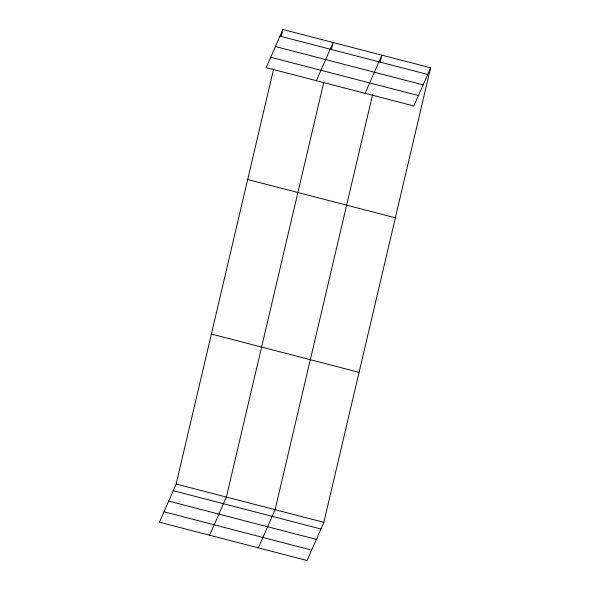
<?xml version="1.0" encoding="UTF-8"?>
<svg xmlns="http://www.w3.org/2000/svg" width="590" height="590" viewBox="0 0 590 590"><rect width="100%" height="100%" fill="white"/><g stroke="black" fill="none" stroke-linecap="round" stroke-linejoin="round"><path stroke-width="0.89" d="M430.604 67.806L413.848 105.971L266.156 67.666L282.912 29.5L430.604 67.806L323.844 522.334L307.088 560.5L159.396 522.194L176.152 484.029L273.472 69.679M281.231 36.639L282.912 29.5M323.689 82.703L226.368 497.053L209.612 535.219M331.447 49.663L333.121 42.524L316.373 80.69M372.637 94.452L275.102 509.694L258.354 547.859M380.189 62.304L381.863 55.165L365.107 93.331M279.985 36.152L427.684 74.458M275.427 46.551L423.119 84.857M270.721 57.267L418.413 95.573M247.682 179.493L395.374 217.799M211.382 334.036L359.074 372.342M176.152 484.029L323.844 522.334M173.231 490.688L320.923 528.994M168.666 501.087L316.358 539.385M163.961 511.796L311.653 550.101"/></g></svg>
